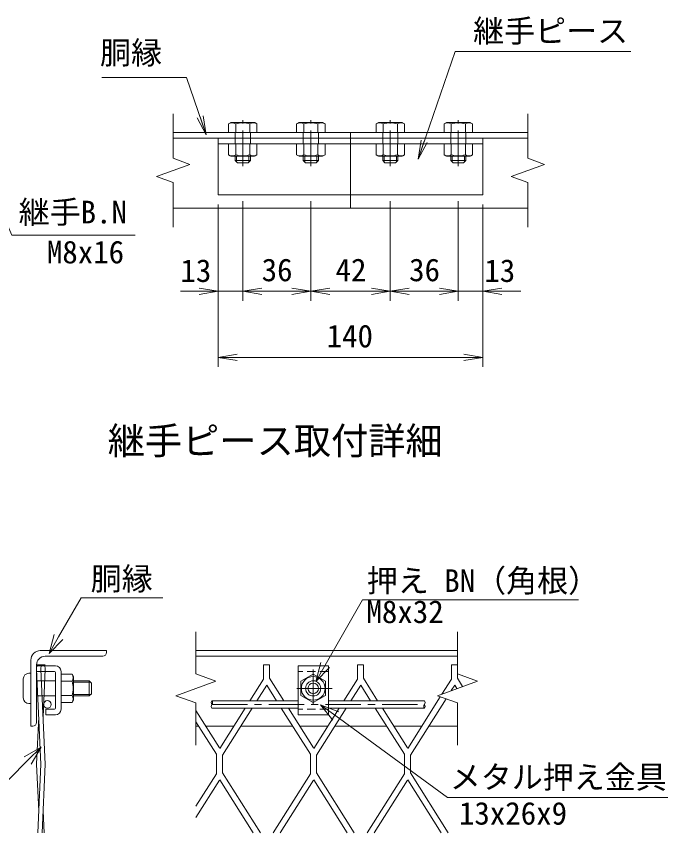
# Model space of a CAD drawing. Units: millimetres, scale not verified, with parts at other scales. Extents: x -4200 to 4200, y -2970 to 2970.
# Drawn here: x 1023 to 2401, y -389 to 1339 of the extents above; entities that cross this region are included whole.
import ezdxf
from ezdxf.enums import TextEntityAlignment as Align

# ---------------------------------------------------------------- set-up
doc = ezdxf.new("R2010")
doc.units = ezdxf.units.MM
doc.header["$LTSCALE"] = 15
for name, pattern in [('CHAIN1', [8, 5, -1, 1, -1]), ('DASHED1', [1.8, 1.2, -0.6]), ('LONG_DASHED2', [13, 12, -1])]:
    doc.linetypes.add(name, pattern=pattern)
for name, color, linetype, lineweight in [('0-0_D-STR1', 1, 'Continuous', 9), ('0-1_D-BMK', 2, 'CHAIN1', 9), ('0-2_D-STR-DIM', 7, 'Continuous', 9), ('0-6_D-STR3', 3, 'Continuous', 9), ('0-7_0', 7, 'Continuous', 9), ('0-9_D-STR-TXT', 7, 'Continuous', 9), ('0-C_1', 7, 'Continuous', 9), ('0-D_4筋', 1, 'Continuous', 9)]:
    doc.layers.add(name, color=color, linetype=linetype, lineweight=lineweight)
doc.layers.add('0-8_D-TTL-TXT', color=7, linetype='Continuous')
doc.styles.add('ＭＳ ゴシック', font='')
doc.styles.get('ＭＳ ゴシック').set_extended_font_data('MS Gothic')

# ---------------------------------------------------------------- blocks, each defined once
blk = doc.blocks.new('_Open')
at = {"layer": '0-7_0'}
blk.add_line((-15, 2.5), (0, 0), dxfattribs=at)
blk.add_lwpolyline([(-15, -2.5), (0, 0), (-15, 0)], dxfattribs=at)
blk = doc.blocks.new('MLeader23')
at = {"layer": '0-7_0'}
blk.add_line((1092.44, -9.32), (1112.44, 25.32), dxfattribs=at)
for points in [[(1112.44, 25.32), (1160.16, 107.96), (1325.91, 107.96), (1333.11, 107.96)], [(1121.73, 19.96), (1092.44, -9.32), (1103.16, 30.68)]]:
    blk.add_lwpolyline(points, dxfattribs=at)
blk = doc.blocks.new('MLeader24')
at = {"layer": '0-7_0'}
blk.add_line((1075.36, -207.71), (1047.08, -236), dxfattribs=at)
for points in [[(1039.5, -228.42), (1075.36, -207.71), (1054.66, -243.58)], [(1047.08, -236), (968.83, -314.25), (695.34, -314.25), (688.14, -314.25)]]:
    blk.add_lwpolyline(points, dxfattribs=at)
blk = doc.blocks.new('MLeader25')
at = {"layer": '0-9_D-STR-TXT'}
blk.add_line((1666.81, -118.18), (1699.1, -141.78), dxfattribs=at)
for points in [[(1692.77, -150.44), (1666.81, -118.18), (1705.43, -133.13)], [(1699.1, -141.78), (1935.37, -314.53), (2393.97, -314.53), (2401.17, -314.53)]]:
    blk.add_lwpolyline(points, dxfattribs=at)
blk = doc.blocks.new('MLeader26')
at = {"layer": '0-7_0'}
blk.add_line((1656.5, -68.83), (1676.36, -34.11), dxfattribs=at)
for points in [[(1676.36, -34.11), (1755.46, 104.13), (2205.23, 104.13), (2212.43, 104.13)], [(1685.67, -39.43), (1656.5, -68.83), (1667.06, -28.78)]]:
    blk.add_lwpolyline(points, dxfattribs=at)

msp = doc.modelspace()

# ---------------------------------------------------------------- linework, layer by layer
at = {"layer": '0-0_D-STR1'}
for p, q in [((1355.22, 1092.61), (2105.22, 1092.61)), ((1730.22, 1092.61), (1730.22, 1080.61)), ((1355.22, 1080.61), (2105.22, 1080.61)), ((1730.22, 960.61), (1730.22, 932.61)), ((1355.22, 932.61), (2105.22, 932.61)), ((1083.8, -15.5), (1205.8, -15.5)), ((1403.1, -3.5), (1956.3, -3.5)), ((1403.1, -15.5), (1956.3, -15.5)), ((1053.8, -23.5), (1053.8, -163.5)), ((1065.8, -155.5), (1065.8, -33.5)), ((1057.8, -163.5), (1053.8, -163.5)), ((1408.92, -163.5), (1403.1, -163.5)), ((1483.04, -163.5), (1424.03, -163.5)), ((1607.72, -163.5), (1498.15, -163.5)), ((1681.84, -163.5), (1622.83, -163.5)), ((1806.52, -163.5), (1696.95, -163.5)), ((1880.64, -163.5), (1821.63, -163.5)), ((1956.3, -163.5), (1895.75, -163.5))]:
    msp.add_line(p, q, dxfattribs=at)
at = {"layer": '0-0_D-STR1', "color": 4, "linetype": 'LONG_DASHED2'}
msp.add_line((1730.22, 1080.61), (1730.22, 960.61), dxfattribs=at)
at = {"layer": '0-0_D-STR1'}
msp.add_lwpolyline([(1073.8, -3.5), (1213.8, -3.5), (1213.8, -7.5)], dxfattribs=at)
for centre, radius, start, end in [((1073.8, -23.5), 20, 90, 179.99957), ((1083.8, -33.5), 18, 90, 179.99954), ((1205.8, -7.5), 8, 270, 0), ((1057.8, -155.5), 8, 270, 0)]:
    msp.add_arc(centre, radius, start, end, dxfattribs=at)
at = {"layer": '0-1_D-BMK'}
for p, q in [((1502.22, 1021.81), (1502.22, 1118.61)), ((1646.22, 1021.81), (1646.22, 1118.61)), ((1814.22, 1021.81), (1814.22, 1118.61)), ((1958.22, 1021.81), (1958.22, 1118.61)), ((1651.24, -43.5), (1651.24, -123.5)), ((1691.24, -83.5), (1611.24, -83.5))]:
    msp.add_line(p, q, dxfattribs=at)
at = {"layer": '0-2_D-STR-DIM'}
for p, q in [((1355.22, 1132.61), (1355.22, 1038.26)), ((2105.22, 1132.61), (2105.22, 1038.26)), ((1390.45, 1025.44), (1355.22, 1038.26)), ((1319.98, 999.79), (1390.45, 1025.44)), ((1355.22, 986.96), (1319.98, 999.79)), ((1355.22, 986.96), (1355.22, 892.61)), ((2105.22, 986.96), (2105.22, 892.61)), ((1450.22, 940.61), (1450.22, 736.9)), ((1450.22, 940.61), (1450.22, 596.9)), ((1502.22, 947.61), (1502.22, 736.9)), ((1502.22, 947.61), (1502.22, 736.9)), ((1646.22, 947.61), (1646.22, 736.9)), ((1646.22, 947.61), (1646.22, 736.9)), ((1814.22, 947.61), (1814.22, 736.9)), ((1814.22, 947.61), (1814.22, 736.9)), ((1958.22, 947.61), (1958.22, 736.9)), ((1958.22, 947.61), (1958.22, 736.9)), ((2010.22, 940.61), (2010.22, 736.9)), ((2010.22, 940.61), (2010.22, 596.9)), ((1410.22, 756.9), (1370.22, 756.9)), ((1450.22, 756.9), (1502.22, 756.9)), ((1542.22, 756.9), (1582.22, 756.9)), ((1542.22, 756.9), (1606.22, 756.9)), ((1686.22, 756.9), (1774.22, 756.9)), ((1854.22, 756.9), (1918.22, 756.9)), ((1918.22, 756.9), (1878.22, 756.9)), ((1958.22, 756.9), (2010.22, 756.9)), ((2050.22, 756.9), (2090.22, 756.9)), ((1490.22, 616.9), (1970.22, 616.9)), ((1403.1, 36.5), (1403.1, -52.72)), ((1956.3, 36.5), (1956.3, -52.72)), ((1360.81, -98.89), (1445.38, -68.11)), ((1445.38, -68.11), (1403.1, -52.72)), ((1403.1, -114.29), (1360.81, -98.89)), ((1403.1, -114.29), (1403.1, -203.5)), ((1956.3, -114.29), (1956.3, -203.5))]:
    msp.add_line(p, q, dxfattribs=at)
for points in [[(2105.22, 986.96), (2069.98, 999.79), (2140.45, 1025.44), (2105.22, 1038.26)], [(1956.3, -114.29), (1914.01, -98.89), (1998.59, -68.11), (1956.3, -52.72)]]:
    msp.add_lwpolyline(points, dxfattribs=at)
at = {"layer": '0-6_D-STR3'}
for p, q in [((1477.02, 1113.81), (1472.19, 1111.03)), ((1472.19, 1092.61), (1472.19, 1111.03)), ((1527.42, 1113.81), (1477.02, 1113.81)), ((1487.2, 1092.61), (1487.2, 1111.03)), ((1517.23, 1092.61), (1517.23, 1111.03)), ((1527.42, 1113.81), (1532.24, 1111.03)), ((1532.24, 1092.61), (1532.24, 1111.03)), ((1621.02, 1113.81), (1616.19, 1111.03)), ((1616.19, 1092.61), (1616.19, 1111.03)), ((1671.42, 1113.81), (1621.02, 1113.81)), ((1631.2, 1092.61), (1631.2, 1111.03)), ((1661.23, 1092.61), (1661.23, 1111.03)), ((1671.42, 1113.81), (1676.24, 1111.03)), ((1676.24, 1092.61), (1676.24, 1111.03)), ((1789.02, 1113.81), (1784.19, 1111.03)), ((1784.19, 1092.61), (1784.19, 1111.03)), ((1839.42, 1113.81), (1789.02, 1113.81)), ((1799.2, 1092.61), (1799.2, 1111.03)), ((1829.23, 1092.61), (1829.23, 1111.03)), ((1839.42, 1113.81), (1844.24, 1111.03)), ((1844.24, 1092.61), (1844.24, 1111.03)), ((1933.02, 1113.81), (1928.19, 1111.03)), ((1928.19, 1092.61), (1928.19, 1111.03)), ((1983.42, 1113.81), (1933.02, 1113.81)), ((1943.2, 1092.61), (1943.2, 1111.03)), ((1973.23, 1092.61), (1973.23, 1111.03)), ((1983.42, 1113.81), (1988.24, 1111.03)), ((1988.24, 1092.61), (1988.24, 1111.03)), ((1532.24, 1092.61), (1472.19, 1092.61)), ((1486.22, 1092.61), (1486.22, 1068.61)), ((1518.22, 1092.61), (1518.22, 1068.61)), ((1676.24, 1092.61), (1616.19, 1092.61)), ((1630.22, 1092.61), (1630.22, 1068.61)), ((1662.22, 1092.61), (1662.22, 1068.61)), ((1844.24, 1092.61), (1784.19, 1092.61)), ((1798.22, 1092.61), (1798.22, 1068.61)), ((1830.22, 1092.61), (1830.22, 1068.61)), ((1988.24, 1092.61), (1928.19, 1092.61)), ((1942.22, 1092.61), (1942.22, 1068.61)), ((1974.22, 1092.61), (1974.22, 1068.61)), ((1450.22, 1080.61), (1450.22, 960.61)), ((1450.22, 1080.61), (2010.22, 1080.61)), ((2010.22, 1080.61), (2010.22, 960.61)), ((1450.22, 1068.61), (2010.22, 1068.61)), ((1472.19, 1068.61), (1472.19, 1045.51)), ((1472.19, 1068.61), (1532.24, 1068.61)), ((1487.2, 1068.61), (1487.2, 1045.51)), ((1517.23, 1068.61), (1517.23, 1045.51)), ((1532.24, 1068.61), (1532.24, 1045.51)), ((1616.19, 1068.61), (1616.19, 1045.51)), ((1616.19, 1068.61), (1676.24, 1068.61)), ((1631.2, 1068.61), (1631.2, 1045.51)), ((1661.23, 1068.61), (1661.23, 1045.51)), ((1676.24, 1068.61), (1676.24, 1045.51)), ((1784.19, 1068.61), (1784.19, 1045.51)), ((1784.19, 1068.61), (1844.24, 1068.61)), ((1799.2, 1068.61), (1799.2, 1045.51)), ((1829.23, 1068.61), (1829.23, 1045.51)), ((1844.24, 1068.61), (1844.24, 1045.51)), ((1928.19, 1068.61), (1928.19, 1045.51)), ((1928.19, 1068.61), (1988.24, 1068.61)), ((1943.2, 1068.61), (1943.2, 1045.51)), ((1973.23, 1068.61), (1973.23, 1045.51)), ((1988.24, 1068.61), (1988.24, 1045.51)), ((1472.19, 1045.51), (1477.22, 1042.61)), ((1477.22, 1042.61), (1527.22, 1042.61)), ((1486.22, 1042.61), (1486.22, 1033.41)), ((1489.22, 1042.61), (1489.22, 1030.41)), ((1515.22, 1042.61), (1515.22, 1030.41)), ((1518.22, 1042.61), (1518.22, 1033.41)), ((1532.24, 1045.51), (1527.22, 1042.61)), ((1616.19, 1045.51), (1621.22, 1042.61)), ((1621.22, 1042.61), (1671.22, 1042.61)), ((1630.22, 1042.61), (1630.22, 1033.41)), ((1633.22, 1042.61), (1633.22, 1030.41)), ((1659.22, 1042.61), (1659.22, 1030.41)), ((1662.22, 1042.61), (1662.22, 1033.41)), ((1676.24, 1045.51), (1671.22, 1042.61)), ((1784.19, 1045.51), (1789.22, 1042.61)), ((1789.22, 1042.61), (1839.22, 1042.61)), ((1798.22, 1042.61), (1798.22, 1033.41)), ((1801.22, 1042.61), (1801.22, 1030.41)), ((1827.22, 1042.61), (1827.22, 1030.41)), ((1830.22, 1042.61), (1830.22, 1033.41)), ((1844.24, 1045.51), (1839.22, 1042.61)), ((1928.19, 1045.51), (1933.22, 1042.61)), ((1933.22, 1042.61), (1983.22, 1042.61)), ((1942.22, 1042.61), (1942.22, 1033.41)), ((1945.22, 1042.61), (1945.22, 1030.41)), ((1971.22, 1042.61), (1971.22, 1030.41)), ((1974.22, 1042.61), (1974.22, 1033.41)), ((1988.24, 1045.51), (1983.22, 1042.61)), ((1486.22, 1033.41), (1491.02, 1028.61)), ((1518.22, 1033.41), (1486.22, 1033.41)), ((1513.42, 1028.61), (1491.02, 1028.61)), ((1518.22, 1033.41), (1513.42, 1028.61)), ((1630.22, 1033.41), (1635.02, 1028.61)), ((1662.22, 1033.41), (1630.22, 1033.41)), ((1657.42, 1028.61), (1635.02, 1028.61)), ((1662.22, 1033.41), (1657.42, 1028.61)), ((1798.22, 1033.41), (1803.02, 1028.61)), ((1830.22, 1033.41), (1798.22, 1033.41)), ((1825.42, 1028.61), (1803.02, 1028.61)), ((1830.22, 1033.41), (1825.42, 1028.61)), ((1942.22, 1033.41), (1947.02, 1028.61)), ((1974.22, 1033.41), (1942.22, 1033.41)), ((1969.42, 1028.61), (1947.02, 1028.61)), ((1974.22, 1033.41), (1969.42, 1028.61)), ((1450.22, 960.61), (2010.22, 960.61)), ((1049.8, -51.5), (1053.8, -51.5)), ((1105.8, -35.5), (1065.8, -35.5)), ((1065.8, -35.5), (1065.8, -47.5)), ((1103.8, -47.5), (1065.8, -47.5)), ((1105.8, -125.5), (1105.8, -49.5)), ((1117.8, -127.5), (1117.8, -47.5)), ((1619.24, -139.5), (1619.24, -35.5)), ((1037.8, -103.5), (1037.8, -63.5)), ((1105.8, -67.5), (1065.8, -67.5)), ((1117.8, -53.48), (1140.9, -53.48)), ((1117.8, -53.48), (1117.8, -113.53)), ((1117.8, -68.49), (1140.9, -68.49)), ((1140.9, -53.48), (1143.8, -58.5)), ((1143.8, -58.5), (1143.8, -108.5)), ((1143.8, -67.5), (1177, -67.5)), ((1651.24, -53.48), (1625.24, -68.49)), ((1625.24, -68.49), (1625.24, -98.52)), ((1677.24, -68.49), (1651.24, -53.48)), ((1677.24, -98.52), (1677.24, -68.49)), ((1143.8, -70.5), (1180, -70.5)), ((1181.8, -94.7), (1181.8, -72.3)), ((1105.8, -99.5), (1065.8, -99.5)), ((1117.8, -98.52), (1140.9, -98.52)), ((1143.8, -96.5), (1180, -96.5)), ((1143.8, -99.5), (1177, -99.5)), ((1177, -99.5), (1181.8, -94.7)), ((1625.24, -98.52), (1651.24, -113.53)), ((1651.24, -113.53), (1677.24, -98.52)), ((1049.8, -115.5), (1053.8, -115.5)), ((1117.8, -113.53), (1140.9, -113.53)), ((1140.9, -113.53), (1143.8, -108.5)), ((1103.8, -127.5), (1085.8, -127.5)), ((1085.8, -127.5), (1085.8, -139.5)), ((1105.8, -139.5), (1085.8, -139.5)), ((1683.24, -139.5), (1619.24, -139.5))]:
    msp.add_line(p, q, dxfattribs=at)
at = {"layer": '0-6_D-STR3', "linetype": 'DASHED1'}
for p, q in [((1683.24, -47.5), (1619.24, -47.5)), ((1683.24, -127.5), (1619.24, -127.5))]:
    msp.add_line(p, q, dxfattribs=at)
at = {"layer": '0-6_D-STR3'}
for points in [[(1683.24, -139.5), (1683.24, -35.5), (1619.24, -35.5)], [(1177, -99.5), (1177, -67.5), (1181.8, -72.3)]]:
    msp.add_lwpolyline(points, dxfattribs=at)
for radius in [25, 16, 11.2]:
    msp.add_circle((1651.24, -83.5), radius, dxfattribs=at)
for centre, radius, start, end in [((1479.7, 1100.06), 13.29, 55.61585, 124.38415), ((1502.22, 1063.67), 49.68, 72.4121, 107.5879), ((1524.73, 1100.06), 13.29, 55.61585, 124.38415), ((1623.7, 1100.06), 13.29, 55.61585, 124.38415), ((1646.22, 1063.67), 49.68, 72.4121, 107.5879), ((1668.73, 1100.06), 13.29, 55.61585, 124.38415), ((1791.7, 1100.06), 13.29, 55.61585, 124.38415), ((1814.22, 1063.67), 49.68, 72.4121, 107.5879), ((1836.73, 1100.06), 13.29, 55.61585, 124.38415), ((1935.7, 1100.06), 13.29, 55.61585, 124.38415), ((1958.22, 1063.67), 49.68, 72.4121, 107.5879), ((1980.73, 1100.06), 13.29, 55.61585, 124.38415), ((1479.7, 1056.48), 13.29, 235.61585, 304.38416), ((1502.22, 1092.87), 49.68, 252.4121, 287.5879), ((1524.73, 1056.48), 13.29, 235.61586, 304.38414), ((1623.7, 1056.48), 13.29, 235.61585, 304.38416), ((1646.22, 1092.87), 49.68, 252.4121, 287.5879), ((1668.73, 1056.48), 13.29, 235.61586, 304.38414), ((1791.7, 1056.48), 13.29, 235.61585, 304.38416), ((1814.22, 1092.87), 49.68, 252.4121, 287.5879), ((1836.73, 1056.48), 13.29, 235.61586, 304.38414), ((1935.7, 1056.48), 13.29, 235.61585, 304.38416), ((1958.22, 1092.87), 49.68, 252.4121, 287.5879), ((1980.73, 1056.48), 13.29, 235.61586, 304.38414), ((1049.8, -63.5), 12, 90, 180), ((1103.8, -49.5), 2, 360, 90), ((1105.8, -47.5), 12, 360, 90), ((1129.93, -60.99), 13.29, 325.61584, 34.38415), ((1093.54, -83.5), 49.68, 342.4121, 17.5879), ((1049.8, -103.5), 12, 180, 270), ((1129.93, -106.02), 13.29, 325.61586, 34.38414), ((1103.8, -125.5), 2, 270, 360), ((1105.8, -127.5), 12, 270, 360)]:
    msp.add_arc(centre, radius, start, end, dxfattribs=at)
at = {"layer": '0-7_0', "color": 4}
msp.add_line((1065.8, -33.5), (1084.2, -33.5), dxfattribs=at)
at = {"layer": '0-7_0', "color": 3}
for p, q in [((1065.8, -43.5), (1066.26, -33.5)), ((1075, -43.5), (1075.46, -33.5)), ((1084.2, -43.5), (1083.74, -33.5)), ((1065.8, -43.5), (1075, -243.5)), ((1075, -43.5), (1084.2, -243.5)), ((1084.2, -43.5), (1079.6, -143.5)), ((1070.4, -143.5), (1065.8, -243.5)), ((1070.4, -343.5), (1065.8, -243.5)), ((1068.32, -388.77), (1075, -243.5)), ((1077.52, -388.77), (1084.2, -243.5)), ((1081.68, -388.77), (1079.6, -343.5))]:
    msp.add_line(p, q, dxfattribs=at)
msp.add_circle((1088.8, -117.29), 8, dxfattribs=at)
at = {"layer": '0-7_0'}
for centre, start, end in [((1441.99, -113.5), 141.28128, 218.71872), ((1441.99, -121.5), 141.28128, 218.71872), ((1432.01, -113.5), 321.28128, 38.71872), ((1891.64, -121.5), 141.28128, 218.71872), ((1881.66, -113.5), 321.28128, 38.71872), ((1881.66, -121.5), 321.28128, 38.71872)]:
    msp.add_arc(centre, 6.39, start, end, dxfattribs=at)
at = {"layer": '0-9_D-STR-TXT'}
for points in [[(2322.98, 1263.92), (1951.75, 1263.92), (1873.75, 1038.24)], [(1203.71, 1209.18), (1383.31, 1209.18), (1424.19, 1089.74)], [(1274.31, 875.58), (1013.32, 875.58), (945.12, 1033.51)]]:
    msp.add_lwpolyline(points, dxfattribs=at)
at = {"layer": '0-C_1'}
for p, q in [((1545.9, -33.5), (1545.9, -63.96)), ((1545.9, -33.5), (1558.7, -33.5)), ((1558.7, -33.5), (1558.7, -61.99)), ((1744.7, -33.5), (1744.7, -63.96)), ((1744.7, -33.5), (1757.5, -33.5)), ((1757.5, -33.5), (1757.5, -61.99)), ((1943.5, -33.5), (1943.5, -63.96)), ((1943.5, -33.5), (1956.3, -33.5)), ((1956.3, -33.5), (1956.3, -61.99)), ((1545.9, -63.96), (1517.14, -109.5)), ((1588.72, -109.5), (1558.7, -61.99)), ((1744.7, -63.96), (1715.94, -109.5)), ((1787.52, -109.5), (1757.5, -61.99)), ((1943.5, -63.96), (1923.65, -95.39)), ((1967.35, -79.48), (1956.3, -61.99)), ((1552.93, -76.77), (1532.25, -109.5)), ((1573.61, -109.5), (1552.93, -76.77)), ((1751.73, -76.77), (1731.05, -109.5)), ((1772.41, -109.5), (1751.73, -76.77)), ((1950.53, -76.77), (1943.28, -88.24)), ((1955.07, -83.95), (1950.53, -76.77)), ((1920.05, -101.09), (1851.07, -210.33)), ((1932.34, -105.56), (1856.9, -225.01)), ((1452.9, -209.19), (1403.1, -130.37)), ((1507.04, -125.5), (1453.47, -210.33)), ((1522.15, -125.5), (1459.3, -225.01)), ((1645.3, -222.98), (1583.72, -125.5)), ((1651.7, -209.19), (1598.83, -125.5)), ((1705.84, -125.5), (1652.27, -210.33)), ((1720.95, -125.5), (1658.1, -225.01)), ((1844.1, -222.98), (1782.52, -125.5)), ((1850.5, -209.19), (1797.63, -125.5)), ((1446.5, -222.98), (1403.1, -154.28)), ((1446.5, -222.98), (1446.5, -264.02)), ((1645.3, -222.98), (1645.3, -264.02)), ((1844.1, -222.98), (1844.1, -264.02)), ((1459.3, -225.01), (1459.3, -261.99)), ((1658.1, -225.01), (1658.1, -261.99)), ((1856.9, -225.01), (1856.9, -261.99)), ((1403.1, -332.72), (1446.5, -264.02)), ((1459.3, -261.99), (1539.4, -388.77)), ((1566.49, -388.77), (1645.3, -264.02)), ((1658.1, -261.99), (1738.2, -388.77)), ((1765.29, -388.77), (1844.1, -264.02)), ((1856.9, -261.99), (1937, -388.77)), ((1403.1, -356.64), (1452.9, -277.81)), ((1453.47, -276.68), (1524.29, -388.77)), ((1581.6, -388.77), (1651.7, -277.81)), ((1652.27, -276.68), (1723.09, -388.77)), ((1780.4, -388.77), (1850.5, -277.81)), ((1851.07, -276.68), (1921.89, -388.77))]:
    msp.add_line(p, q, dxfattribs=at)
at = {"layer": '0-D_4筋'}
for p, q in [((1437, -109.5), (1619.24, -109.5)), ((1683.24, -109.5), (1886.65, -109.5)), ((1437, -125.5), (1619.24, -125.5)), ((1683.24, -125.5), (1886.65, -125.5))]:
    msp.add_line(p, q, dxfattribs=at)
at = {"layer": '0-D_4筋', "color": 2, "linetype": 'CHAIN1'}
msp.add_line((1437, -117.5), (1886.65, -117.5), dxfattribs=at)

# ---------------------------------------------------------------- block references
at = {"layer": '0-2_D-STR-DIM', "xscale": 2.666667, "yscale": 2.666667}
for p in [(1450.22, 756.9), (1646.22, 756.9), (1814.22, 756.9), (1958.22, 756.9), (1958.22, 756.9), (2010.22, 616.9)]:
    msp.add_blockref('_Open', p, dxfattribs=at)
at = {"layer": '0-2_D-STR-DIM', "xscale": 2.666667, "yscale": 2.666667, "rotation": 180}
for p in [(1502.22, 756.9), (1502.22, 756.9), (1646.22, 756.9), (1814.22, 756.9), (2010.22, 756.9), (1450.22, 616.9)]:
    msp.add_blockref('_Open', p, dxfattribs=at)
at = {"layer": '0-7_0'}
for name in ['MLeader23', 'MLeader26', 'MLeader24']:
    msp.add_blockref(name, (0, 0), dxfattribs=at)
at = {"layer": '0-9_D-STR-TXT', "xscale": 2.666667, "yscale": 2.666667}
for p, rotation in [((1424.84, 1087.84), 288.89188), ((1873.09, 1036.35), 250.93299)]:
    msp.add_blockref('_Open', p, dxfattribs=dict(at, rotation=rotation))
at = {"layer": '0-9_D-STR-TXT'}
msp.add_blockref('MLeader25', (0, 0), dxfattribs=at)

# ---------------------------------------------------------------- texts
at = {"layer": '0-2_D-STR-DIM', "style": 'ＭＳ ゴシック'}
for s, p in [('13', (1370.3, 762.09)), ('36', (1542.12, 763.65)), ('42', (1698.49, 763.65)), ('36', (1854.12, 763.65)), ('13', (2013.22, 762.09)), ('140', (1679.57, 623.65))]:
    msp.add_text(s, height=48.06, dxfattribs=at).set_placement(p, align=Align.BOTTOM_LEFT)
at = {"layer": '0-8_D-TTL-TXT', "style": 'ＭＳ ゴシック'}
msp.add_text('継手ピース取付詳細', height=57.73, dxfattribs=at).set_placement((1216.41, 394.29), align=Align.BOTTOM_LEFT)
at = {"layer": '0-9_D-STR-TXT', "style": 'ＭＳ ゴシック'}
for s, p in [('継手ピース', (1989.53, 1269.14)), ('胴縁', (1200.15, 1223.17)), ('継手B.N', (1028.04, 885.91)), ('M8x16', (1087.67, 801.42)), ('胴縁', (1180.46, 110.18)), ('押え BN（角根）', (1764.68, 106.05)), ('M8x32', (1763.82, 40.36)), ('メタル押え金具', (1940.3, -309.56)), ('13x26x9', (1959.49, -386.19))]:
    msp.add_text(s, height=48.06, dxfattribs=at).set_placement(p, align=Align.BOTTOM_LEFT)

doc.saveas('drawing.dxf')
